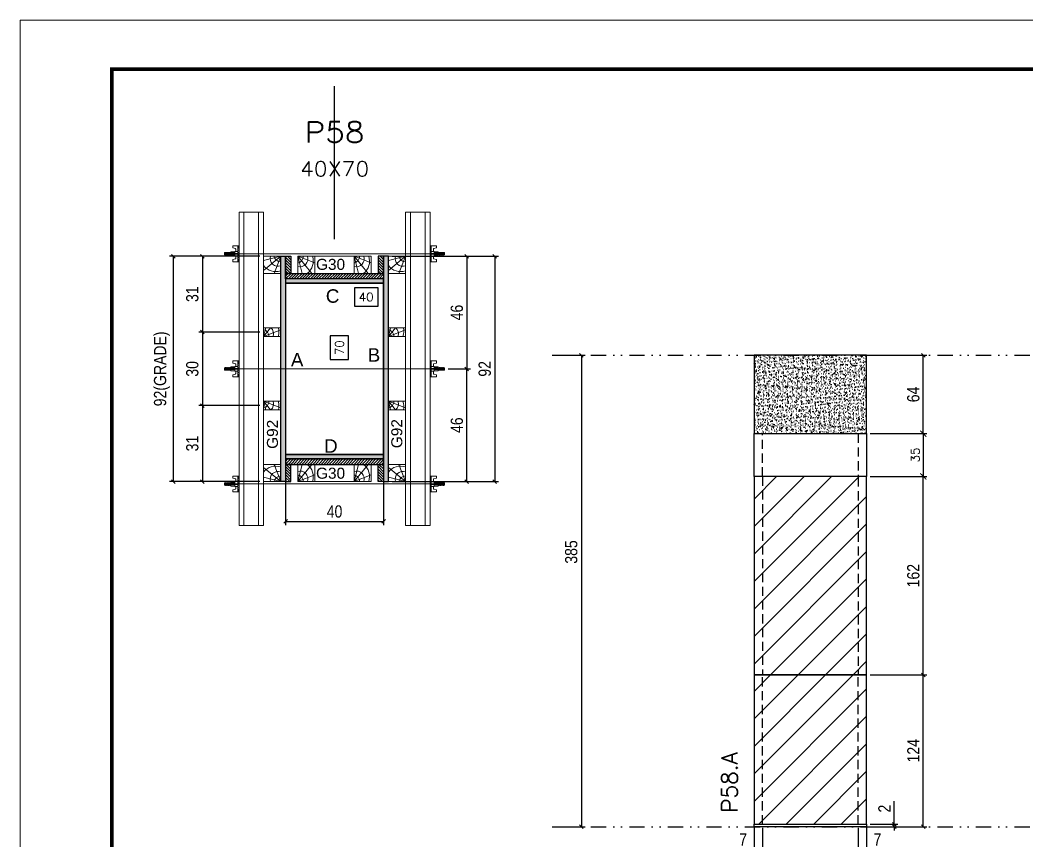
# Model space of a CAD drawing. Extents: x 1945 to 10875, y -3405 to 3369.
# Drawn here: x 6714 to 7536, y -1876 to -1206 of the extents above; entities that cross this region are included whole.
import ezdxf
from ezdxf.enums import TextEntityAlignment as Align

# ---------------------------------------------------------------- set-up
doc = ezdxf.new("R2010")
doc.units = 0
for name, pattern in [('DASHED', [0.75, 0.5, -0.25]), ('DIVIDE2', [0.625, 0.25, -0.125, 0, -0.125, 0, -0.125]), ('HIDDEN', [0.375, 0.25, -0.125])]:
    doc.linetypes.add(name, pattern=pattern)
for name, color, linetype in [('CHAPA', 1, 'Continuous'), ('COTA', 241, 'Continuous'), ('cotas', 4, 'Continuous'), ('FUNDOS', 1, 'Continuous'), ('MEIO_PONT', 93, 'Continuous'), ('Nível', 160, 'Continuous'), ('Painéis', 200, 'Continuous'), ('SARRAFO', 251, 'Continuous'), ('Sarrafo de Pressão', 42, 'HIDDEN'), ('Texto de Titulo', 7, 'Continuous'), ('Texto Qtd Sarr', 242, 'Continuous'), ('TEXTO_GERAL', 7, 'Continuous')]:
    doc.layers.add(name, color=color, linetype=linetype)
for name, color, linetype, lineweight in [('Folhas', 255, 'Continuous', 9), ('Hachura', 251, 'Continuous', 9), ('Madeira', 126, 'Continuous', 18), ('Perfil Metálico', 224, 'Continuous', 18), ('SARRAFO DE PRESSAO', 251, 'DASHED', 9), ('Texto Seção', 7, 'Continuous', 15)]:
    doc.layers.add(name, color=color, linetype=linetype, lineweight=lineweight)
doc.styles.add('ARIAL', font='arial.ttf')
doc.styles.add('COTA TECNICA', font='techl___.ttf', dxfattribs={"height": 10})
doc.styles.add('COTA TECNICA 2X', font='techl___.ttf', dxfattribs={"height": 10})
doc.styles.add('COTA TECNICA-50', font='techl___.ttf', dxfattribs={"height": 10})
doc.styles.add('REGUA-120', font='ROMANS.shx', dxfattribs={"height": 15})
doc.styles.add('ROMANS', font='romans.shx')
doc.styles.add('SANSSERIF', font='sas_____.pfb')
doc.dimstyles.new('COTA PAINEL-50', dxfattribs={"dimtxt": 10, "dimasz": 3, "dimexe": 3, "dimexo": 3, "dimgap": 3, "dimtad": 1, "dimdec": 1, "dimzin": 12, "dimdsep": 46, "dimtxsty": 'COTA TECNICA-50', "dimblk1": 'OBLIQUE', "dimblk2": 'OBLIQUE', "dimsah": 1, "dimcen": 0.9, "dimclrd": 4, "dimclre": 4, "dimclrt": 240, "dimadec": 1, "dimazin": 3, "dimtfac": 1, "dimtdec": 1, "dimtmove": 0, "dimatfit": 3, "dimfxl": 1, "dimtolj": 1, "dimtzin": 12, "dimarcsym": 0})
doc.dimstyles.new('Cota Paínel', dxfattribs={"dimtxt": 7, "dimasz": 5, "dimexe": 3, "dimexo": 3, "dimgap": 3, "dimtad": 1, "dimdec": 1, "dimzin": 12, "dimdsep": 46, "dimtxsty": 'ROMANS', "dimblk": 'ARCHTICK', "dimcen": 0, "dimclrd": 4, "dimclre": 4, "dimclrt": 1, "dimadec": 1, "dimazin": 3, "dimtfac": 1, "dimtdec": 1, "dimtmove": 0, "dimatfit": 3, "dimldrblk": 'OBLIQUE', "dimfxl": 1, "dimtolj": 1, "dimtzin": 12, "dimarcsym": 0})
doc.dimstyles.new('PAINEL', dxfattribs={"dimtxt": 10, "dimasz": 3, "dimexe": 3, "dimexo": 3, "dimgap": 3, "dimtad": 1, "dimdec": 1, "dimzin": 12, "dimdsep": 46, "dimtxsty": 'COTA TECNICA', "dimblk1": 'OBLIQUE', "dimblk2": 'OBLIQUE', "dimsah": 1, "dimcen": 0.9, "dimclrd": 4, "dimclre": 4, "dimclrt": 240, "dimadec": 1, "dimazin": 3, "dimtfac": 1, "dimtdec": 1, "dimtmove": 0, "dimatfit": 3, "dimfxl": 1, "dimtolj": 1, "dimtzin": 12, "dimarcsym": 0})
doc.dimstyles.new('SECAO PILAR', dxfattribs={"dimtxt": 10, "dimasz": 3, "dimexe": 3, "dimexo": 3, "dimgap": 3, "dimtad": 1, "dimdec": 1, "dimlfac": 0.5, "dimzin": 12, "dimdsep": 46, "dimtxsty": 'COTA TECNICA 2X', "dimblk1": 'OBLIQUE', "dimblk2": 'OBLIQUE', "dimsah": 1, "dimcen": 0.9, "dimclrd": 256, "dimclre": 256, "dimclrt": 256, "dimadec": 1, "dimazin": 3, "dimtfac": 1, "dimtdec": 1, "dimtmove": 0, "dimatfit": 3, "dimfxl": 1, "dimtolj": 1, "dimtzin": 12, "dimarcsym": 0})
doc.dimstyles.new('SECÇÃO 2', dxfattribs={"dimtxt": 7, "dimasz": 6, "dimexe": 0.18, "dimexo": 2, "dimgap": -4, "dimtad": 3, "dimdec": 1, "dimlfac": 0.5, "dimzin": 12, "dimdsep": 46, "dimtxsty": 'ROMANS', "dimblk": 'ARCHTICK', "dimcen": 0.09, "dimse1": 1, "dimse2": 1, "dimsd1": 1, "dimsd2": 1, "dimclrd": 180, "dimclre": 5, "dimclrt": 1, "dimadec": 0, "dimazin": 3, "dimtfac": 1, "dimtdec": 1, "dimtofl": 0, "dimtmove": 0, "dimatfit": 3, "dimldrblk": 'ARCHTICK', "dimfxl": 1, "dimtolj": 1, "dimtzin": 0, "dimarcsym": 0})
pattern_1 = [(45, (-123905.793, -33000.405), (-11.2253202, 11.2253202), [])]

# ---------------------------------------------------------------- blocks, each defined once
blk = doc.blocks.new('9999999999')
at = {"layer": 'Folhas'}
blk.add_lwpolyline([(98138.98, 34190.21), (99623.98, 34190.21), (99623.98, 35240.21), (98138.98, 35240.21)], close=True, dxfattribs=at)
at = {"layer": 'Folhas', "color": 30, "const_width": 3}
blk.add_lwpolyline([(98213.98, 34230.21), (99583.98, 34230.21), (99583.98, 35200.21), (98213.98, 35200.21)], close=True, dxfattribs=at)
blk = doc.blocks.new('titulo1')
at = {"layer": 'Defpoints', "color": 252, "linetype": 'HIDDEN', "ltscale": 2}
blk.add_line((0, 0), (0, 125), dxfattribs=at)
at = {"layer": 'Defpoints', "style": 'ROMANS', "oblique": 15}
blk.add_attdef('FOLHA', text='', height=10, dxfattribs=at).set_placement((0, 15.58), align=Align.MIDDLE_CENTER)
at = {"layer": 'Texto Qtd Sarr', "color": 3, "style": 'ROMANS', "oblique": 15}
for tag, height, p in [('TITULO', 17, (0, 71.45)), ('SEÇÃO', 12, (0, 41.55))]:
    blk.add_attdef(tag, text='', height=height, dxfattribs=at).set_placement(p, align=Align.MIDDLE_CENTER)
blk = doc.blocks.new('_Oblique')
at = {"color": 0, "linetype": 'ByBlock', "lineweight": -2}
blk.add_line((-0.5, -0.5), (0.5, 0.5), dxfattribs=at)
blk = doc.blocks.new('*D310')
at = {"layer": 'cotas', "color": 4, "linetype": 'ByBlock', "lineweight": -2, "transparency": 16777216}
for p, q in [((7151.36, -1479.64), (7175.08, -1479.64)), ((7172.08, -1479.64), (7172.08, -1864.64)), ((7151.36, -1864.64), (7175.08, -1864.64))]:
    blk.add_line(p, q, dxfattribs=at)
at = {"layer": 'Defpoints', "color": 0, "linetype": 'ByBlock', "transparency": 16777216}
for p in [(7148.36, -1479.64), (7148.36, -1864.64), (7172.08, -1864.64)]:
    blk.add_point(p, dxfattribs=at)
at = {"layer": 'cotas', "color": 4, "linetype": 'ByBlock', "lineweight": -2, "transparency": 16777216, "xscale": 3, "yscale": 3, "zscale": 3}
for p, rotation in [((7172.08, -1479.64), 90), ((7172.08, -1864.64), 270)]:
    blk.add_blockref('_Oblique', p, dxfattribs=dict(at, rotation=rotation))
at = {"layer": 'cotas', "color": 240, "linetype": 'ByBlock', "transparency": 16777216, "insert": (7163.84, -1640.3), "char_height": 10, "attachment_point": 5, "rotation": 90, "style": 'COTA TECNICA'}
blk.add_mtext('\\A1;385', dxfattribs=at)
blk = doc.blocks.new('*D81')
at = {"layer": 'COTA', "color": 180, "lineweight": -2, "transparency": 16777216}
for p, q in [((6982.01, -1463.71), (6967.01, -1463.71)), ((6967.01, -1463.71), (6967.01, -1483.05)), ((6982.01, -1483.05), (6982.01, -1463.71)), ((6967.01, -1483.05), (6982.01, -1483.05))]:
    blk.add_line(p, q, dxfattribs=at)
at = {"layer": 'Defpoints', "color": 0, "transparency": 16777216}
for p in [(6930.5, -1420.75), (6930.5, -1560.75), (6986.01, -1560.75)]:
    blk.add_point(p, dxfattribs=at)
at = {"layer": 'COTA', "color": 1, "transparency": 16777216, "insert": (6974.51, -1473.38), "char_height": 7, "attachment_point": 5, "rotation": 90, "style": 'ROMANS'}
blk.add_mtext('\\A1;70', dxfattribs=at)
blk = doc.blocks.new('_ArchTick')
at = {"color": 0, "linetype": 'ByBlock', "const_width": 0.15}
blk.add_lwpolyline([(-0.5, -0.5), (0.5, 0.5)], dxfattribs=at)
blk = doc.blocks.new('*D82')
at = {"layer": 'COTA', "lineweight": -2, "transparency": 16777216}
for p, q in [((7017.5, -1398.75), (7104.28, -1398.75)), ((7101.28, -1398.75), (7101.28, -1582.75)), ((7017.5, -1582.75), (7104.28, -1582.75))]:
    blk.add_line(p, q, dxfattribs=at)
at = {"layer": 'Defpoints', "color": 0, "transparency": 16777216}
for p in [(7014.5, -1398.75), (7014.5, -1582.75), (7101.28, -1582.75)]:
    blk.add_point(p, dxfattribs=at)
at = {"layer": 'COTA', "lineweight": -2, "transparency": 16777216, "xscale": 3, "yscale": 3, "zscale": 3}
for p, rotation in [((7101.28, -1398.75), 90), ((7101.28, -1582.75), 270)]:
    blk.add_blockref('_Oblique', p, dxfattribs=dict(at, rotation=rotation))
at = {"layer": 'COTA', "transparency": 16777216, "insert": (7093.19, -1490.75), "char_height": 10, "attachment_point": 5, "rotation": 90, "style": 'COTA TECNICA 2X'}
blk.add_mtext('\\A1;92', dxfattribs=at)
blk = doc.blocks.new('*D83')
at = {"layer": 'COTA', "lineweight": -2, "transparency": 16777216}
for p, q in [((7051.5, -1398.75), (7081.51, -1398.75)), ((7078.51, -1398.75), (7078.51, -1490.75)), ((7063.3, -1490.75), (7081.51, -1490.75))]:
    blk.add_line(p, q, dxfattribs=at)
at = {"layer": 'Defpoints', "color": 0, "transparency": 16777216}
for p in [(7048.5, -1398.75), (7060.3, -1490.75), (7078.51, -1490.75)]:
    blk.add_point(p, dxfattribs=at)
at = {"layer": 'COTA', "lineweight": -2, "transparency": 16777216, "xscale": 3, "yscale": 3, "zscale": 3}
for p, rotation in [((7078.51, -1398.75), 90), ((7078.51, -1490.75), 270)]:
    blk.add_blockref('_Oblique', p, dxfattribs=dict(at, rotation=rotation))
at = {"layer": 'COTA', "transparency": 16777216, "insert": (7070.41, -1444.75), "char_height": 10, "attachment_point": 5, "rotation": 90, "style": 'COTA TECNICA 2X'}
blk.add_mtext('\\A1;46', dxfattribs=at)
blk = doc.blocks.new('*D84')
at = {"layer": 'COTA', "lineweight": -2, "transparency": 16777216}
for p, q in [((7063.3, -1490.75), (7081.51, -1490.75)), ((7078.51, -1582.75), (7078.51, -1490.75)), ((7051.5, -1582.75), (7081.51, -1582.75))]:
    blk.add_line(p, q, dxfattribs=at)
at = {"layer": 'Defpoints', "color": 0, "transparency": 16777216}
for p in [(7060.3, -1490.75), (7078.51, -1490.75), (7048.5, -1582.75)]:
    blk.add_point(p, dxfattribs=at)
at = {"layer": 'COTA', "lineweight": -2, "transparency": 16777216, "xscale": 3, "yscale": 3, "zscale": 3}
for p, rotation in [((7078.51, -1490.75), 90), ((7078.51, -1582.75), 270)]:
    blk.add_blockref('_Oblique', p, dxfattribs=dict(at, rotation=rotation))
at = {"layer": 'COTA', "transparency": 16777216, "insert": (7070.41, -1536.75), "char_height": 10, "attachment_point": 5, "rotation": 90, "style": 'COTA TECNICA 2X'}
blk.add_mtext('\\A1;46', dxfattribs=at)
blk = doc.blocks.new('*D85')
at = {"layer": 'COTA', "color": 180, "lineweight": -2, "transparency": 16777216}
for p, q in [((7006, -1424.54), (6986.67, -1424.54)), ((6986.67, -1424.54), (6986.67, -1439.54)), ((7006, -1439.54), (7006, -1424.54)), ((6986.67, -1439.54), (7006, -1439.54))]:
    blk.add_line(p, q, dxfattribs=at)
at = {"layer": 'Defpoints', "color": 0, "transparency": 16777216}
for p in [(6930.5, -1420.75), (7010.5, -1420.75), (7010.5, -1443.54)]:
    blk.add_point(p, dxfattribs=at)
at = {"layer": 'COTA', "color": 1, "transparency": 16777216, "insert": (6996.34, -1432.04), "char_height": 7, "attachment_point": 5, "style": 'ROMANS'}
blk.add_mtext('\\A1;40', dxfattribs=at)
blk = doc.blocks.new('PONTALETE')
at = {"layer": 'Madeira'}
for q in [(2.71, 7), (7, 5.76), (7, 1.74)]:
    blk.add_line((0, 0), q, dxfattribs=at)
blk.add_lwpolyline([(0, 0), (7, 0), (7, 7), (0, 7)], close=True, dxfattribs=at)
for centre, radius, start, end in [((2.04, 0.06), 6.23, 37.2818, 109.0913), ((1.09, 0.9), 3.19, 343.603, 109.9847), ((-0.21, -0.78), 3.09, 14.6322, 86.0383)]:
    blk.add_arc(centre, radius, start, end, dxfattribs=at)
blk = doc.blocks.new('*D86')
at = {"layer": 'COTA', "lineweight": -2, "transparency": 16777216}
for p, q in [((6909.5, -1398.75), (6835.73, -1398.75)), ((6838.73, -1398.75), (6838.73, -1582.75)), ((6909.5, -1582.75), (6835.73, -1582.75))]:
    blk.add_line(p, q, dxfattribs=at)
at = {"layer": 'Defpoints', "color": 0, "transparency": 16777216}
for p in [(6912.5, -1398.75), (6838.73, -1582.75), (6912.5, -1582.75)]:
    blk.add_point(p, dxfattribs=at)
at = {"layer": 'COTA', "lineweight": -2, "transparency": 16777216, "xscale": 3, "yscale": 3, "zscale": 3}
for p, rotation in [((6838.73, -1398.75), 90), ((6838.73, -1582.75), 270)]:
    blk.add_blockref('_Oblique', p, dxfattribs=dict(at, rotation=rotation))
at = {"layer": 'COTA', "transparency": 16777216, "insert": (6829.5, -1490.75), "char_height": 10, "attachment_point": 5, "rotation": 90, "style": 'COTA TECNICA 2X'}
blk.add_mtext('\\A1;92(GRADE)', dxfattribs=at)
blk = doc.blocks.new('MEIO PONTALETE')
at = {"layer": 'Madeira'}
for q in [(2.71, 7), (3.5, 2.88), (3.5, 0.87)]:
    blk.add_line((0, 0), q, dxfattribs=at)
blk.add_lwpolyline([(0, 0), (3.5, 0), (3.5, 7), (0, 7)], close=True, dxfattribs=at)
for centre, radius, start, end in [((2.04, 0.06), 6.23, 76.4499, 109.0913), ((1.09, 0.9), 3.19, 40.9063, 109.9847), ((-0.21, -0.78), 3.09, 14.6322, 86.0383)]:
    blk.add_arc(centre, radius, start, end, dxfattribs=at)
blk = doc.blocks.new('*D87')
at = {"layer": 'COTA', "lineweight": -2, "transparency": 16777216}
for p, q in [((6909.5, -1520.75), (6859.57, -1520.75)), ((6862.57, -1520.75), (6862.57, -1582.75)), ((6909.5, -1582.75), (6859.57, -1582.75))]:
    blk.add_line(p, q, dxfattribs=at)
at = {"layer": 'Defpoints', "color": 0, "transparency": 16777216}
for p in [(6912.5, -1520.75), (6862.57, -1582.75), (6912.5, -1582.75)]:
    blk.add_point(p, dxfattribs=at)
at = {"layer": 'COTA', "lineweight": -2, "transparency": 16777216, "xscale": 3, "yscale": 3, "zscale": 3}
for p, rotation in [((6862.57, -1520.75), 90), ((6862.57, -1582.75), 270)]:
    blk.add_blockref('_Oblique', p, dxfattribs=dict(at, rotation=rotation))
at = {"layer": 'COTA', "transparency": 16777216, "insert": (6854.35, -1551.75), "char_height": 10, "attachment_point": 5, "rotation": 90, "style": 'COTA TECNICA 2X'}
blk.add_mtext('\\A1;31', dxfattribs=at)
blk = doc.blocks.new('C')
at = {"layer": 'Hachura', "color": 0}
for p, q in [((0, 3.22), (0, -3.22)), ((0.45, 3.22), (0, 3.22)), ((0.46, 3.16), (0, 3.16)), ((0.46, 3.05), (0, 3.05)), ((0.46, 2.88), (0, 2.88)), ((0, 2.75), (0, -1.16)), ((0.46, 2.65), (0, 2.65)), ((0.46, 2.23), (0, 2.23)), ((0.46, 1.51), (0, 1.51)), ((0.39, 0.49), (0.17, 0.49)), ((0.45, -3.23), (0.45, 3.22)), ((0.45, 3.22), (2.58, 3.22)), ((1.74, 0.97), (0.45, 0.97)), ((1.45, 0.1), (0.45, 0.1)), ((1.35, 1.94), (1.35, 0.96)), ((2.58, 2.39), (1.47, 2.09)), ((1.74, -0.97), (1.74, 0.97)), ((1.74, 0.97), (1.74, 0.84)), ((1.74, 0.97), (1.74, 0.84)), ((1.74, 0.84), (3.35, 0.84)), ((3.35, 0.45), (1.74, 0.45)), ((2.58, 3.22), (2.58, 2.39)), ((3.32, 0.84), (3.32, -0.84)), ((3.35, 0.84), (3.35, -0.84)), ((3.68, 0.45), (3.35, 0.45)), ((3.84, -0.52), (3.35, 0.45)), ((3.35, 0.06), (3.67, -0.57)), ((3.68, 0.45), (4.16, -0.52)), ((3.72, 0.5), (4.25, -0.57)), ((4.37, -0.55), (3.83, 0.53)), ((4.15, 0.45), (3.93, 0.45)), ((4.42, -0.52), (3.93, 0.45)), ((4.15, 0.45), (4.26, 0.45)), ((4.26, 0.45), (4.74, -0.52)), ((4.3, 0.5), (4.83, -0.57)), ((4.95, -0.55), (4.41, 0.53)), ((4.51, 0.45), (4.84, 0.45)), ((5, -0.52), (4.51, 0.45)), ((4.84, 0.45), (5.32, -0.52)), ((4.88, 0.5), (5.41, -0.57)), ((5.53, -0.55), (4.99, 0.53)), ((5.58, -0.52), (5.09, 0.45)), ((5.42, 0.45), (5.09, 0.45)), ((5.58, -0.52), (5.09, 0.45)), ((5.42, 0.45), (5.74, -0.19)), ((5.46, 0.5), (5.74, -0.07)), ((5.74, 0.19), (5.57, 0.53)), ((5.74, 0.32), (5.68, 0.45)), ((5.68, 0.45), (5.74, 0.45)), ((5.74, 0.45), (5.9, 0.29)), ((5.74, 0.45), (5.74, -0.52)), ((5.9, -0.36), (5.9, 0.29)), ((0.45, 0), (0, 0)), ((0.46, -1.52), (0, -1.52)), ((0.46, -2.23), (0, -2.23)), ((0.46, -2.65), (0, -2.65)), ((0.46, -2.88), (0, -2.88)), ((0.46, -3.05), (0, -3.05)), ((0.46, -3.16), (0, -3.16)), ((0, -3.22), (2.57, -3.22)), ((0.08, -0.48), (0.29, -0.48)), ((0.29, -0.48), (0.4, -0.48)), ((0.45, 0), (0.45, -0.97)), ((0.45, -0.16), (1.45, -0.16)), ((0.45, -0.65), (0.45, -0.32)), ((0.45, -3.23), (0.45, -0.65)), ((0.45, -0.97), (1.74, -0.97)), ((1.35, -1.94), (1.35, -0.97)), ((2.58, -2.39), (1.47, -2.1)), ((3.35, -0.32), (1.74, -0.32)), ((3.35, -0.84), (1.74, -0.84)), ((2.58, -3.23), (2.58, -2.39)), ((3.35, -0.07), (3.58, -0.52)), ((3.35, -0.52), (3.58, -0.52)), ((3.84, -0.52), (4.16, -0.52)), ((4.42, -0.52), (4.74, -0.52)), ((4.63, -0.52), (4.74, -0.52)), ((5, -0.52), (5.32, -0.52)), ((5.58, -0.52), (5.74, -0.52)), ((5.74, -0.52), (5.9, -0.36)), ((5.74, -0.52), (5.74, -0.52))]:
    blk.add_line(p, q, dxfattribs=at)
for centre, radius, start, end in [((1.52, 1.94), 0.161, 104.7436, 180), ((1.44, -0.03), 0.129, 272.695, 87.305), ((3.81, 0.39), 0.143, 25.5688, 154.4312), ((4.39, 0.39), 0.143, 25.5688, 154.4312), ((4.97, 0.39), 0.143, 25.5688, 154.4312), ((5.55, 0.39), 0.143, 25.5688, 154.4312), ((0.17, -0.37), 0.174, 221.744, 317.8592), ((1.52, -1.94), 0.161, 180, 255.2564), ((3.71, -0.4), 0.174, 222.1408, 318.256), ((4.29, -0.4), 0.174, 222.1408, 318.256), ((4.87, -0.4), 0.174, 222.1408, 318.256), ((5.45, -0.4), 0.174, 222.1408, 318.256), ((5.61, -0.4), 0.174, 317.8592, 318.256)]:
    blk.add_arc(centre, radius, start, end, dxfattribs=at)
blk = doc.blocks.new('*D88')
at = {"layer": 'COTA', "lineweight": -2, "transparency": 16777216}
for p, q in [((6909.5, -1398.75), (6859.57, -1398.75)), ((6862.57, -1398.75), (6862.57, -1460.75)), ((6909.5, -1460.75), (6859.57, -1460.75))]:
    blk.add_line(p, q, dxfattribs=at)
at = {"layer": 'Defpoints', "color": 0, "transparency": 16777216}
for p in [(6912.5, -1398.75), (6862.57, -1460.75), (6912.5, -1460.75)]:
    blk.add_point(p, dxfattribs=at)
at = {"layer": 'COTA', "lineweight": -2, "transparency": 16777216, "xscale": 3, "yscale": 3, "zscale": 3}
for p, rotation in [((6862.57, -1398.75), 90), ((6862.57, -1460.75), 270)]:
    blk.add_blockref('_Oblique', p, dxfattribs=dict(at, rotation=rotation))
at = {"layer": 'COTA', "transparency": 16777216, "insert": (6854.35, -1429.75), "char_height": 10, "attachment_point": 5, "rotation": 90, "style": 'COTA TECNICA 2X'}
blk.add_mtext('\\A1;31', dxfattribs=at)
blk = doc.blocks.new('*D89')
at = {"layer": 'COTA', "lineweight": -2, "transparency": 16777216}
for p, q in [((6909.5, -1460.75), (6859.57, -1460.75)), ((6862.57, -1460.75), (6862.57, -1520.75)), ((6909.5, -1520.75), (6859.57, -1520.75))]:
    blk.add_line(p, q, dxfattribs=at)
at = {"layer": 'Defpoints', "color": 0, "transparency": 16777216}
for p in [(6912.5, -1460.75), (6862.57, -1520.75), (6912.5, -1520.75)]:
    blk.add_point(p, dxfattribs=at)
at = {"layer": 'COTA', "lineweight": -2, "transparency": 16777216, "xscale": 3, "yscale": 3, "zscale": 3}
for p, rotation in [((6862.57, -1460.75), 90), ((6862.57, -1520.75), 270)]:
    blk.add_blockref('_Oblique', p, dxfattribs=dict(at, rotation=rotation))
at = {"layer": 'COTA', "transparency": 16777216, "insert": (6854.35, -1490.75), "char_height": 10, "attachment_point": 5, "rotation": 90, "style": 'COTA TECNICA 2X'}
blk.add_mtext('\\A1;30', dxfattribs=at)
blk = doc.blocks.new('*D308')
at = {"layer": 'COTA', "lineweight": -2, "transparency": 16777216}
for p, q in [((6930.5, -1567.35), (6930.5, -1618.38)), ((7010.5, -1567.35), (7010.5, -1618.38)), ((6930.5, -1615.38), (7010.5, -1615.38))]:
    blk.add_line(p, q, dxfattribs=at)
at = {"layer": 'Defpoints', "color": 0, "transparency": 16777216}
for p in [(6930.5, -1564.35), (7010.5, -1564.35), (7010.5, -1615.38)]:
    blk.add_point(p, dxfattribs=at)
at = {"layer": 'COTA', "lineweight": -2, "transparency": 16777216, "xscale": 3, "yscale": 3, "zscale": 3, "rotation": 180}
blk.add_blockref('_Oblique', (6930.5, -1615.38), dxfattribs=at)
at = {"layer": 'COTA', "lineweight": -2, "transparency": 16777216, "xscale": 3, "yscale": 3, "zscale": 3}
blk.add_blockref('_Oblique', (7010.5, -1615.38), dxfattribs=at)
at = {"layer": 'COTA', "transparency": 16777216, "insert": (6970.5, -1607.28), "char_height": 10, "attachment_point": 5, "style": 'COTA TECNICA 2X'}
blk.add_mtext('\\A1;40', dxfattribs=at)
blk = doc.blocks.new('*D424')
at = {"layer": 'COTA', "color": 4, "lineweight": -2, "transparency": 16777216}
for p, q in [((7313.07, -1865.64), (7313.07, -1919.82)), ((7405.07, -1865.64), (7405.07, -1919.82)), ((7313.07, -1916.82), (7405.07, -1916.82))]:
    blk.add_line(p, q, dxfattribs=at)
at = {"layer": 'Defpoints', "color": 0, "transparency": 16777216}
for p in [(7313.07, -1862.64), (7405.07, -1862.64), (7405.07, -1916.82)]:
    blk.add_point(p, dxfattribs=at)
at = {"layer": 'COTA', "color": 4, "lineweight": -2, "transparency": 16777216, "xscale": 3, "yscale": 3, "zscale": 3, "rotation": 180}
blk.add_blockref('_Oblique', (7313.07, -1916.82), dxfattribs=at)
at = {"layer": 'COTA', "color": 4, "lineweight": -2, "transparency": 16777216, "xscale": 3, "yscale": 3, "zscale": 3}
blk.add_blockref('_Oblique', (7405.07, -1916.82), dxfattribs=at)
at = {"layer": 'COTA', "color": 240, "transparency": 16777216, "insert": (7359.07, -1908.73), "char_height": 10, "attachment_point": 5, "style": 'COTA TECNICA'}
blk.add_mtext('\\A1;92', dxfattribs=at)
blk = doc.blocks.new('*D425')
at = {"layer": 'COTA', "color": 4, "lineweight": -2, "transparency": 16777216}
for p, q in [((7408.07, -1479.64), (7454.31, -1479.64)), ((7451.31, -1543.64), (7451.31, -1479.64)), ((7408.07, -1543.64), (7454.31, -1543.64))]:
    blk.add_line(p, q, dxfattribs=at)
at = {"layer": 'Defpoints', "color": 0, "transparency": 16777216}
for p in [(7405.07, -1479.64), (7451.31, -1479.64), (7405.07, -1543.64)]:
    blk.add_point(p, dxfattribs=at)
at = {"layer": 'COTA', "color": 4, "lineweight": -2, "transparency": 16777216, "xscale": 3, "yscale": 3, "zscale": 3}
for p, rotation in [((7451.31, -1479.64), 90), ((7451.31, -1543.64), 270)]:
    blk.add_blockref('_Oblique', p, dxfattribs=dict(at, rotation=rotation))
at = {"layer": 'COTA', "color": 240, "transparency": 16777216, "insert": (7443.2, -1511.64), "char_height": 10, "attachment_point": 5, "rotation": 90, "style": 'COTA TECNICA'}
blk.add_mtext('\\A1;64', dxfattribs=at)
blk = doc.blocks.new('*D426')
at = {"layer": 'COTA', "color": 4, "lineweight": -2, "transparency": 16777216}
for p, q in [((7408.07, -1740.64), (7454.31, -1740.64)), ((7451.31, -1864.64), (7451.31, -1740.64)), ((7408.07, -1864.64), (7454.31, -1864.64))]:
    blk.add_line(p, q, dxfattribs=at)
at = {"layer": 'Defpoints', "color": 0, "transparency": 16777216}
for p in [(7405.07, -1740.64), (7451.31, -1740.64), (7405.07, -1864.64)]:
    blk.add_point(p, dxfattribs=at)
at = {"layer": 'COTA', "color": 4, "lineweight": -2, "transparency": 16777216, "xscale": 3, "yscale": 3, "zscale": 3}
for p, rotation in [((7451.31, -1740.64), 90), ((7451.31, -1864.64), 270)]:
    blk.add_blockref('_Oblique', p, dxfattribs=dict(at, rotation=rotation))
at = {"layer": 'COTA', "color": 240, "transparency": 16777216, "insert": (7443.23, -1802.64), "char_height": 10, "attachment_point": 5, "rotation": 90, "style": 'COTA TECNICA-50'}
blk.add_mtext('\\A1;124', dxfattribs=at)
blk = doc.blocks.new('*D427')
at = {"layer": 'COTA', "color": 4, "lineweight": -2, "transparency": 16777216}
for p, q in [((7427.59, -1862.64), (7427.59, -1843.84)), ((7408.07, -1862.64), (7430.59, -1862.64)), ((7408.07, -1864.64), (7430.59, -1864.64)), ((7427.59, -1864.64), (7427.59, -1862.64)), ((7427.59, -1864.64), (7427.59, -1867.64))]:
    blk.add_line(p, q, dxfattribs=at)
at = {"layer": 'Defpoints', "color": 0, "transparency": 16777216}
for p in [(7405.07, -1862.64), (7405.07, -1864.64), (7427.59, -1864.64)]:
    blk.add_point(p, dxfattribs=at)
at = {"layer": 'COTA', "color": 4, "lineweight": -2, "transparency": 16777216, "xscale": 3, "yscale": 3, "zscale": 3}
for p, rotation in [((7427.59, -1862.64), 270), ((7427.59, -1864.64), 90)]:
    blk.add_blockref('_Oblique', p, dxfattribs=dict(at, rotation=rotation))
at = {"layer": 'COTA', "color": 240, "transparency": 16777216, "insert": (7419.59, -1849.9), "char_height": 10, "attachment_point": 5, "rotation": 90, "style": 'COTA TECNICA-50'}
blk.add_mtext('\\A1;2', dxfattribs=at)
blk = doc.blocks.new('*D428')
at = {"layer": 'COTA', "color": 4, "lineweight": -2, "transparency": 16777216}
for p, q in [((7320.07, -1865.64), (7320.07, -1886.15)), ((7313.07, -1867.64), (7313.07, -1886.15)), ((7313.07, -1883.15), (7298.34, -1883.15)), ((7320.07, -1883.15), (7313.07, -1883.15))]:
    blk.add_line(p, q, dxfattribs=at)
at = {"layer": 'Defpoints', "color": 0, "transparency": 16777216}
for p in [(7313.07, -1864.64), (7320.07, -1862.64), (7313.07, -1883.15)]:
    blk.add_point(p, dxfattribs=at)
at = {"layer": 'COTA', "color": 4, "lineweight": -2, "transparency": 16777216, "xscale": 3, "yscale": 3, "zscale": 3, "rotation": 180}
blk.add_blockref('_Oblique', (7313.07, -1883.15), dxfattribs=at)
at = {"layer": 'COTA', "color": 4, "lineweight": -2, "transparency": 16777216, "xscale": 3, "yscale": 3, "zscale": 3}
blk.add_blockref('_Oblique', (7320.07, -1883.15), dxfattribs=at)
at = {"layer": 'COTA', "color": 240, "transparency": 16777216, "insert": (7304.2, -1875.08), "char_height": 10, "attachment_point": 5, "style": 'COTA TECNICA-50'}
blk.add_mtext('\\A1;7', dxfattribs=at)
blk = doc.blocks.new('*D429')
at = {"layer": 'COTA', "color": 4, "lineweight": -2, "transparency": 16777216}
for p, q in [((7398.07, -1865.64), (7398.07, -1886.15)), ((7405.07, -1867.64), (7405.07, -1886.15)), ((7398.07, -1883.15), (7405.07, -1883.15)), ((7405.07, -1883.15), (7419.8, -1883.15))]:
    blk.add_line(p, q, dxfattribs=at)
at = {"layer": 'Defpoints', "color": 0, "transparency": 16777216}
for p in [(7398.07, -1862.64), (7405.07, -1864.64), (7405.07, -1883.15)]:
    blk.add_point(p, dxfattribs=at)
at = {"layer": 'COTA', "color": 4, "lineweight": -2, "transparency": 16777216, "xscale": 3, "yscale": 3, "zscale": 3, "rotation": 180}
blk.add_blockref('_Oblique', (7398.07, -1883.15), dxfattribs=at)
at = {"layer": 'COTA', "color": 4, "lineweight": -2, "transparency": 16777216, "xscale": 3, "yscale": 3, "zscale": 3}
blk.add_blockref('_Oblique', (7405.07, -1883.15), dxfattribs=at)
at = {"layer": 'COTA', "color": 240, "transparency": 16777216, "insert": (7413.93, -1875.08), "char_height": 10, "attachment_point": 5, "style": 'COTA TECNICA-50'}
blk.add_mtext('\\A1;7', dxfattribs=at)
blk = doc.blocks.new('*D451')
at = {"layer": 'Defpoints', "color": 0, "linetype": 'ByBlock', "transparency": 16777216}
for p in [(7405.07, -1578.64), (7451.31, -1578.64), (7405.07, -1740.64)]:
    blk.add_point(p, dxfattribs=at)
at = {"layer": 'FUNDOS', "color": 4, "linetype": 'ByBlock', "lineweight": -2, "transparency": 16777216}
for p, q in [((7408.07, -1578.64), (7454.31, -1578.64)), ((7451.31, -1740.64), (7451.31, -1578.64)), ((7408.07, -1740.64), (7454.31, -1740.64))]:
    blk.add_line(p, q, dxfattribs=at)
at = {"layer": 'FUNDOS', "color": 4, "linetype": 'ByBlock', "lineweight": -2, "transparency": 16777216, "xscale": 3, "yscale": 3, "zscale": 3}
for p, rotation in [((7451.31, -1578.64), 90), ((7451.31, -1740.64), 270)]:
    blk.add_blockref('_Oblique', p, dxfattribs=dict(at, rotation=rotation))
at = {"layer": 'FUNDOS', "color": 240, "linetype": 'ByBlock', "transparency": 16777216, "insert": (7443.2, -1659.64), "char_height": 10, "attachment_point": 5, "rotation": 90, "style": 'COTA TECNICA'}
blk.add_mtext('\\A1;162', dxfattribs=at)
blk = doc.blocks.new('*D448')
at = {"layer": 'COTA', "color": 4, "lineweight": -2, "transparency": 16777216}
for p, q in [((7408.07, -1543.64), (7454.31, -1543.64)), ((7451.31, -1543.64), (7451.31, -1578.64)), ((7408.07, -1578.64), (7454.31, -1578.64))]:
    blk.add_line(p, q, dxfattribs=at)
at = {"layer": 'Defpoints', "color": 0, "transparency": 16777216}
for p in [(7405.07, -1543.64), (7405.07, -1578.64), (7451.31, -1578.64)]:
    blk.add_point(p, dxfattribs=at)
at = {"layer": 'COTA', "color": 4, "lineweight": -2, "transparency": 16777216, "xscale": 5, "yscale": 5, "zscale": 5}
for p, rotation in [((7451.31, -1543.64), 90), ((7451.31, -1578.64), 270)]:
    blk.add_blockref('_ArchTick', p, dxfattribs=dict(at, rotation=rotation))
at = {"layer": 'COTA', "color": 1, "transparency": 16777216, "insert": (7444.81, -1561.14), "char_height": 7, "attachment_point": 5, "rotation": 90, "style": 'ROMANS'}
blk.add_mtext('\\A1;35', dxfattribs=at)

msp = doc.modelspace()

# ---------------------------------------------------------------- hatches: boundary and pattern name
at = {"layer": 'COTA', "linetype": 'ByBlock'}
h = msp.add_hatch(dxfattribs=at)
h.set_pattern_fill('AR-CONC', color=256, scale=0.03)
h.set_pattern_definition([(50, (-123790.017, -28368.905), (5.46554007, -0.47817257), [0.5715, -6.2865]), (355, (-123790.017, -28368.905), (-1.05730264, 5.73170536), [0.4572, -5.02921753]), (100.4514447, (-123789.5613, -28368.945), (4.40823741, 5.25353256), [0.48570026, -5.34270734]), (46.1842, (-123790.017, -28367.381), (8.13237123, -1.26126984), [0.85725, -9.42975]), (96.6355576, (-123789.339, -28367.486), (7.122124, 7.42278374), [0.7285507, -8.01406824]), (351.184151, (-123790.017, -28367.381), (7.122124, 7.42278374), [0.685799, -7.54379196]), (21, (-123789.255, -28367.762), (4.54843174, -3.06795595), [0.5715, -6.2865]), (326, (-123789.255, -28367.762), (1.85406085, 5.52563898), [0.4572, -5.0292]), (71.451445, (-123788.876, -28368.0176), (6.40249258, 2.45768307), [0.48570026, -5.34269813]), (37.5, (-123790.0168, -28368.905), (0.092658098, 2.536651166), [0, -4.96824, 0, -5.1054, 0, -5.04825]), (7.5, (-123790.0168, -28368.905), (2.004589875, 3.005417245), [0, -2.91084, 0, -4.85394, 0, -1.92405]), (327.5, (-123791.716, -28368.905), (4.067717855, -0.17186232), [0, -1.905, 0, -5.9436, 0, -7.8867]), (317.5, (-123792.478, -28368.905), (4.44387544, 0.76279473), [0, -2.4765, 0, -3.94716, 0, -5.6007])])
h.paths.add_polyline_path([(7313.07, -1543.64), (7405.07, -1543.64), (7405.07, -1479.64), (7313.07, -1479.64)])
at = {"layer": 'Hachura'}
h = msp.add_hatch(color=256, dxfattribs=at)
h.dxf.hatch_style = 1
h.paths.add_polyline_path([(6930.5, -1582.75), (6926.5, -1582.75), (6926.5, -1398.75), (6930.5, -1398.75)])
h = msp.add_hatch(color=256, dxfattribs=at)
h.dxf.hatch_style = 1
h.paths.add_polyline_path([(6930.5, -1582.75), (6926.5, -1582.75), (6926.5, -1398.75), (6930.5, -1398.75)])
h = msp.add_hatch(dxfattribs=at)
h.set_pattern_fill('ANSI31', color=256, scale=0.5, angle=90, style=0)
h.set_pattern_definition([(135, (-15960.9059, 7725.2045), (-1.12253202, -1.12253202), [])])
h.paths.add_polyline_path([(6930.5, -1412.75), (6934.9, -1412.75), (6934.9, -1398.75), (6930.5, -1398.75)])
h = msp.add_hatch(dxfattribs=at)
h.set_pattern_fill('ANSI31', color=256, scale=0.5, angle=90, style=0)
h.set_pattern_definition([(135, (-15918.9059, 7725.2045), (-1.12253202, -1.12253202), [])])
h.paths.add_polyline_path([(7010.5, -1412.75), (7006.1, -1412.75), (7006.1, -1398.75), (7010.5, -1398.75)])
h = msp.add_hatch(color=256, dxfattribs=at)
h.dxf.hatch_style = 1
h.paths.add_polyline_path([(7010.5, -1582.75), (7014.5, -1582.75), (7014.5, -1398.75), (7010.5, -1398.75)])
h = msp.add_hatch(color=256, dxfattribs=at)
h.dxf.hatch_style = 1
h.paths.add_polyline_path([(7010.5, -1582.75), (7014.5, -1582.75), (7014.5, -1398.75), (7010.5, -1398.75)])
h = msp.add_hatch(dxfattribs=at)
h.set_pattern_fill('ANSI31', color=256, scale=0.5, style=0)
h.set_pattern_definition([(45, (16104.4541, 21512.2608), (-1.12253202, 1.12253202), [])])
h.paths.add_polyline_path([(7010.5, -1417.15), (7010.5, -1412.75), (6930.5, -1412.75), (6930.5, -1417.15)])
h = msp.add_hatch(color=256, dxfattribs=at)
h.dxf.hatch_style = 1
h.paths.add_polyline_path([(6930.5, -1417.15), (6930.5, -1420.75), (7010.5, -1420.75), (7010.5, -1417.15)])
h = msp.add_hatch(color=256, dxfattribs=at)
h.dxf.hatch_style = 1
h.paths.add_polyline_path([(6930.5, -1417.15), (6930.5, -1420.75), (7010.5, -1420.75), (7010.5, -1417.15)])
h = msp.add_hatch(color=256, dxfattribs=at)
h.dxf.hatch_style = 1
h.paths.add_polyline_path([(6930.5, -1560.75), (6930.5, -1564.35), (7010.5, -1564.35), (7010.5, -1560.75)])
h = msp.add_hatch(color=256, dxfattribs=at)
h.dxf.hatch_style = 1
h.paths.add_polyline_path([(6930.5, -1560.75), (6930.5, -1564.35), (7010.5, -1564.35), (7010.5, -1560.75)])
h = msp.add_hatch(dxfattribs=at)
h.set_pattern_fill('ANSI31', color=256, scale=0.5, style=0)
h.set_pattern_definition([(45, (16104.4541, 21538.2608), (-1.12253202, 1.12253202), [])])
h.paths.add_polyline_path([(7010.5, -1564.35), (7010.5, -1568.75), (6930.5, -1568.75), (6930.5, -1564.35)])
h = msp.add_hatch(dxfattribs=at)
h.set_pattern_fill('ANSI31', color=256, scale=0.5, angle=90, style=0)
h.set_pattern_definition([(135, (-15960.9059, 7920.2045), (-1.12253202, -1.12253202), [])])
h.paths.add_polyline_path([(6930.5, -1568.75), (6934.9, -1568.75), (6934.9, -1582.75), (6930.5, -1582.75)])
h = msp.add_hatch(dxfattribs=at)
h.set_pattern_fill('ANSI31', color=256, scale=0.5, angle=90, style=0)
h.set_pattern_definition([(135, (-15918.9059, 7920.2045), (-1.12253202, -1.12253202), [])])
h.paths.add_polyline_path([(7010.5, -1568.75), (7006.1, -1568.75), (7006.1, -1582.75), (7010.5, -1582.75)])
at = {"layer": 'Hachura', "linetype": 'ByBlock'}
h = msp.add_hatch(dxfattribs=at)
h.set_pattern_fill('ANSI31', color=256, scale=5)
h.set_pattern_definition(pattern_1)
h.paths.add_polyline_path([(7313.07, -1740.64), (7405.07, -1740.64), (7405.07, -1578.64), (7313.07, -1578.64)])
h = msp.add_hatch(dxfattribs=at)
h.set_pattern_fill('ANSI31', color=256, scale=5)
h.set_pattern_definition(pattern_1)
h.paths.add_polyline_path([(7405.07, -1740.64), (7313.07, -1740.64), (7313.07, -1862.64), (7405.07, -1862.64)])

# ---------------------------------------------------------------- linework, layer by layer
at = {"layer": 'CHAPA'}
for points in [[(6930.5, -1582.75), (6926.5, -1582.75), (6926.5, -1398.75), (6930.5, -1398.75)], [(6930.5, -1582.75), (6926.5, -1582.75), (6926.5, -1398.75), (6930.5, -1398.75)], [(7010.5, -1582.75), (7014.5, -1582.75), (7014.5, -1398.75), (7010.5, -1398.75)], [(7010.5, -1582.75), (7014.5, -1582.75), (7014.5, -1398.75), (7010.5, -1398.75)], [(6930.5, -1417.15), (6930.5, -1420.75), (7010.5, -1420.75), (7010.5, -1417.15)], [(6930.5, -1417.15), (6930.5, -1420.75), (7010.5, -1420.75), (7010.5, -1417.15)], [(6930.5, -1560.75), (6930.5, -1564.35), (7010.5, -1564.35), (7010.5, -1560.75)], [(6930.5, -1560.75), (6930.5, -1564.35), (7010.5, -1564.35), (7010.5, -1560.75)]]:
    msp.add_lwpolyline(points, close=True, dxfattribs=at)
at = {"layer": 'COTA', "linetype": 'ByBlock'}
msp.add_lwpolyline([(7313.07, -1543.64), (7405.07, -1543.64), (7405.07, -1479.64), (7313.07, -1479.64)], close=True, dxfattribs=at)
at = {"layer": 'Hachura'}
for p, q in [((6881.7, -1396.75), (7055.5, -1396.74)), ((6881.7, -1490.75), (7055.5, -1490.76)), ((6881.7, -1584.75), (7055.5, -1584.76))]:
    msp.add_line(p, q, dxfattribs=at)
at = {"layer": 'Madeira'}
for points in [[(6926.5, -1582.75), (6912.5, -1582.75), (6912.5, -1398.75), (6926.5, -1398.75)], [(6940.51, -1398.75), (6940.51, -1412.75), (7000.5, -1412.75), (7000.5, -1398.75)], [(7014.5, -1582.75), (7028.5, -1582.75), (7028.5, -1398.75), (7014.5, -1398.75)], [(6940.51, -1582.75), (6940.51, -1568.75), (7000.5, -1568.75), (7000.5, -1582.75)]]:
    msp.add_lwpolyline(points, close=True, dxfattribs=at)
at = {"layer": 'Nível', "color": 4, "linetype": 'DIVIDE2', "ltscale": 50}
for p, q in [((7148.36, -1479.64), (8158.71, -1479.64)), ((7148.36, -1864.64), (8158.71, -1864.64))]:
    msp.add_line(p, q, dxfattribs=at)
at = {"layer": 'Painéis'}
for p, q in [((7313.07, -1543.64), (7405.07, -1543.64)), ((7313.07, -1578.64), (7313.07, -1543.64)), ((7405.07, -1543.64), (7405.07, -1578.64)), ((7405.07, -1578.64), (7313.07, -1578.64))]:
    msp.add_line(p, q, dxfattribs=at)
for points in [[(7010.5, -1420.75), (6930.5, -1420.75), (6930.5, -1560.75), (7010.5, -1560.75)], [(7313.07, -1740.64), (7405.07, -1740.64), (7405.07, -1578.64), (7313.07, -1578.64)], [(7313.07, -1862.64), (7405.07, -1862.64), (7405.07, -1740.64), (7313.07, -1740.64)], [(7313.07, -1862.64), (7405.07, -1862.64), (7405.07, -1864.64), (7313.07, -1864.64)]]:
    msp.add_lwpolyline(points, close=True, dxfattribs=at)
at = {"layer": 'Perfil Metálico'}
for points in [[(6892.5, -1618.75), (6912.5, -1618.75), (6912.5, -1362.75), (6892.5, -1362.75)], [(6908.5, -1362.75), (6896.5, -1362.75), (6896.5, -1618.75), (6908.5, -1618.75)], [(7048.5, -1618.75), (7028.5, -1618.75), (7028.5, -1362.75), (7048.5, -1362.75)], [(7032.5, -1362.75), (7044.5, -1362.75), (7044.5, -1618.75), (7032.5, -1618.75)]]:
    msp.add_lwpolyline(points, close=True, dxfattribs=at)
at = {"layer": 'SARRAFO'}
for points in [[(6934.9, -1398.75), (6934.9, -1412.75), (6930.5, -1412.75), (6930.5, -1398.75)], [(7006.1, -1398.75), (7006.1, -1412.75), (7010.5, -1412.75), (7010.5, -1398.75)], [(6930.5, -1412.75), (7010.5, -1412.75), (7010.5, -1417.15), (6930.5, -1417.15)], [(6930.5, -1568.75), (7010.5, -1568.75), (7010.5, -1564.35), (6930.5, -1564.35)], [(6934.9, -1582.75), (6934.9, -1568.75), (6930.5, -1568.75), (6930.5, -1582.75)], [(7006.1, -1582.75), (7006.1, -1568.75), (7010.5, -1568.75), (7010.5, -1582.75)]]:
    msp.add_lwpolyline(points, close=True, dxfattribs=at)
at = {"layer": 'Sarrafo de Pressão', "ltscale": 30}
for p, q in [((7320.07, -1578.64), (7320.07, -1543.64)), ((7398.07, -1543.64), (7398.07, -1578.64)), ((7320.07, -1578.64), (7320.07, -1740.64)), ((7398.07, -1579.44), (7398.07, -1740.64)), ((7320.07, -1862.64), (7320.07, -1740.64)), ((7398.07, -1862.64), (7398.07, -1740.64))]:
    msp.add_line(p, q, dxfattribs=at)

# ---------------------------------------------------------------- block references
at = {"layer": 'Hachura', "linetype": 'Continuous', "yscale": 2, "zscale": 2, "rotation": 180}
for p, xscale in [((6892.5, -1396.75), 2), ((7048.5, -1396.75), -2)]:
    msp.add_blockref('C', p, dxfattribs=dict(at, xscale=xscale))
at = {"layer": 'Hachura', "linetype": 'Continuous', "yscale": 2, "zscale": 2}
for p, xscale in [((6892.5, -1490.75), -2), ((7048.5, -1490.75), 2), ((6892.5, -1584.75), -2), ((7048.5, -1584.75), 2)]:
    msp.add_blockref('C', p, dxfattribs=dict(at, xscale=xscale))
at = {"layer": 'MEIO_PONT'}
for name, p, xscale, yscale, zscale, rotation in [('PONTALETE', (6926.5, -1398.75), 2, 2, 2, 180), ('PONTALETE', (6940.51, -1398.75), 2, 2, 2, 270), ('PONTALETE', (6986.5, -1398.75), 2, 2, 2, 270), ('PONTALETE', (7028.5, -1398.75), 2, 2, 2, 180), ('MEIO PONTALETE', (6912.5, -1464.25), -1.999999997962732, 1.999999997962732, 1.999999997962732, 270), ('MEIO PONTALETE', (7014.5, -1464.25), -1.999999997962732, 1.999999997962732, 1.999999997962732, 270), ('MEIO PONTALETE', (6912.5, -1517.25), 1.999999997962732, 1.999999997962732, 1.999999997962732, 270), ('MEIO PONTALETE', (7014.5, -1517.25), 1.999999997962732, 1.999999997962732, 1.999999997962732, 270), ('PONTALETE', (6940.51, -1582.75), -2, 2, 2, 270), ('PONTALETE', (6986.5, -1582.75), -2, 2, 2, 270)]:
    msp.add_blockref(name, p, dxfattribs=dict(at, xscale=xscale, yscale=yscale, zscale=zscale, rotation=rotation))
at = {"layer": 'MEIO_PONT', "xscale": -2, "yscale": 2, "zscale": 2}
for p in [(6926.5, -1582.75), (7028.5, -1582.75)]:
    msp.add_blockref('PONTALETE', p, dxfattribs=at)
at = {"layer": 'SARRAFO DE PRESSAO', "color": 6, "linetype": 'ByBlock'}
msp.add_blockref('9999999999', (-91425.27, -36446.13), dxfattribs=at)
at = {"layer": 'Texto Seção'}
ref = msp.add_blockref('titulo1', (6970.5, -1384.87), dxfattribs=at)
ref.add_attrib('TITULO', 'P58', dxfattribs={"layer": 'Texto de Titulo', "color": 7, "height": 17, "style": 'ROMANS', "width": 1.1}).set_placement((6970.5, -1297.37), align=Align.MIDDLE_CENTER)
ref.add_attrib('SEÇÃO', '40X70', dxfattribs={"layer": 'Texto de Titulo', "color": 7, "height": 12, "style": 'ROMANS', "width": 1.1}).set_placement((6970.5, -1327.37), align=Align.MIDDLE_CENTER)

# ---------------------------------------------------------------- texts
at = {"layer": 'Texto Seção', "insert": (7299.6, -1853.39), "char_height": 13, "width": 285.3299, "attachment_point": 7, "rotation": 90, "style": 'REGUA-120'}
msp.add_mtext('P58.A', dxfattribs=at)
at = {"layer": 'TEXTO_GERAL', "style": 'ARIAL'}
for s, p in [('C', (6968.91, -1431.25)), ('A', (6939.96, -1483.3)), ('B', (7002.68, -1479.39)), ('D', (6967.51, -1553.75))]:
    msp.add_text(s, height=11, dxfattribs=at).set_placement(p, align=Align.MIDDLE_CENTER)
at = {"layer": 'TEXTO_GERAL', "color": 0, "linetype": 'Continuous', "style": 'SANSSERIF'}
for p in [(6919.77, -1556.08), (7021.34, -1555.54)]:
    msp.add_text('G92', height=9, rotation=90, dxfattribs=at).set_placement(p, align=Align.MIDDLE_LEFT)
at = {"layer": 'TEXTO_GERAL', "color": 0, "linetype": 'Continuous', "char_height": 9, "width": 285.3299, "style": 'SANSSERIF'}
for insert, attachment_point in [((6955.36, -1400.89), 1), ((6955.36, -1580.6), 7)]:
    msp.add_mtext('G30', dxfattribs=dict(at, insert=insert, attachment_point=attachment_point))

# ---------------------------------------------------------------- dimensions: what is measured, and where the dimension line sits
at = {"layer": 'COTA'}
dim = msp.add_linear_dim(base=(6838.73, -1582.75), p1=(6912.5, -1398.75), p2=(6912.5, -1582.75), angle=270, text='<>(GRADE)', dimstyle='SECAO PILAR', dxfattribs=at)
dim.commit()
dim.dimension.update_dxf_attribs({"geometry": '*D86', "text_midpoint": (6829.5, -1490.75)})
for base, p1, p2, angle, dimstyle, picture, middle in [((6862.57, -1460.75), (6912.5, -1398.75), (6912.5, -1460.75), 270, 'SECAO PILAR', '*D88', (6854.35, -1429.75)), ((7101.28, -1582.75), (7014.5, -1398.75), (7014.5, -1582.75), 270, 'SECAO PILAR', '*D82', (7093.19, -1490.75)), ((7078.51, -1490.75), (7048.5, -1398.75), (7060.3, -1490.75), 270, 'SECAO PILAR', '*D83', (7070.41, -1444.75)), ((6862.57, -1520.75), (6912.5, -1460.75), (6912.5, -1520.75), 270, 'SECAO PILAR', '*D89', (6854.35, -1490.75)), ((7078.51, -1490.75), (7048.5, -1582.75), (7060.3, -1490.75), 90, 'SECAO PILAR', '*D84', (7070.41, -1536.75)), ((6862.57, -1582.75), (6912.5, -1520.75), (6912.5, -1582.75), 270, 'SECAO PILAR', '*D87', (6854.35, -1551.75)), ((7451.31, -1578.64), (7405.07, -1543.64), (7405.07, -1578.64), 90, 'Cota Paínel', '*D448', (7444.81, -1561.14)), ((7451.31, -1740.64), (7405.07, -1864.64), (7405.07, -1740.64), 90, 'COTA PAINEL-50', '*D426', (7443.23, -1802.64)), ((7313.07, -1883.15), (7320.07, -1862.64), (7313.07, -1864.64), 180, 'COTA PAINEL-50', '*D428', (7304.2, -1875.08))]:
    dim = msp.add_linear_dim(base=base, p1=p1, p2=p2, angle=angle, dimstyle=dimstyle, dxfattribs=at)
    dim.commit()
    dim.dimension.update_dxf_attribs({"geometry": picture, "text_midpoint": middle})
for base, p1, p2, angle, dimstyle, picture, middle in [((6986.01, -1560.75), (6930.5, -1420.75), (6930.5, -1560.75), 270, 'SECÇÃO 2', '*D81', (6986.01, -1473.38)), ((7427.59, -1864.64), (7405.07, -1862.64), (7405.07, -1864.64), 90, 'COTA PAINEL-50', '*D427', (7427.59, -1849.9))]:
    dim = msp.add_linear_dim(base=base, p1=p1, p2=p2, angle=angle, dimstyle=dimstyle, dxfattribs=at)
    dim.commit()
    dim.dimension.update_dxf_attribs({"geometry": picture, "text_midpoint": middle, "dimtype": 160})
dim = msp.add_linear_dim(base=(7010.5, -1443.54), p1=(6930.5, -1420.75), p2=(7010.5, -1420.75), dimstyle='SECÇÃO 2', dxfattribs=at)
dim.commit()
dim.dimension.update_dxf_attribs({"geometry": '*D85', "text_midpoint": (6996.34, -1443.54), "dimtype": 160})
dim = msp.add_linear_dim(base=(7451.31, -1479.64), p1=(7405.07, -1543.64), p2=(7405.07, -1479.64), angle=90, dimstyle='PAINEL', override={"dimarcsym": 2}, dxfattribs=at)
dim.commit()
dim.dimension.update_dxf_attribs({"geometry": '*D425', "text_midpoint": (7443.2, -1511.64)})
for base, p1, p2, dimstyle, picture, middle in [((7010.5, -1615.38), (6930.5, -1564.35), (7010.5, -1564.35), 'SECAO PILAR', '*D308', (6970.5, -1607.28)), ((7405.07, -1883.15), (7398.07, -1862.64), (7405.07, -1864.64), 'COTA PAINEL-50', '*D429', (7413.93, -1875.08))]:
    dim = msp.add_linear_dim(base=base, p1=p1, p2=p2, dimstyle=dimstyle, dxfattribs=at)
    dim.commit()
    dim.dimension.update_dxf_attribs({"geometry": picture, "text_midpoint": middle})
dim = msp.add_linear_dim(base=(7405.07, -1916.82), p1=(7313.07, -1862.64), p2=(7405.07, -1862.64), dimstyle='PAINEL', override={"dimarcsym": 2}, dxfattribs=at)
dim.commit()
dim.dimension.update_dxf_attribs({"geometry": '*D424', "text_midpoint": (7359.07, -1908.73)})
at = {"layer": 'cotas', "linetype": 'ByBlock'}
dim = msp.add_linear_dim(base=(7172.08, -1864.64), p1=(7148.36, -1479.64), p2=(7148.36, -1864.64), angle=90, dimstyle='PAINEL', dxfattribs=at)
dim.commit()
dim.dimension.update_dxf_attribs({"geometry": '*D310', "text_midpoint": (7172.08, -1640.3), "dimtype": 160})
at = {"layer": 'FUNDOS', "linetype": 'ByBlock'}
dim = msp.add_linear_dim(base=(7451.31, -1578.64), p1=(7405.07, -1740.64), p2=(7405.07, -1578.64), angle=90, dimstyle='PAINEL', dxfattribs=at)
dim.commit()
dim.dimension.update_dxf_attribs({"geometry": '*D451', "text_midpoint": (7443.2, -1659.64)})

doc.saveas('drawing.dxf')
